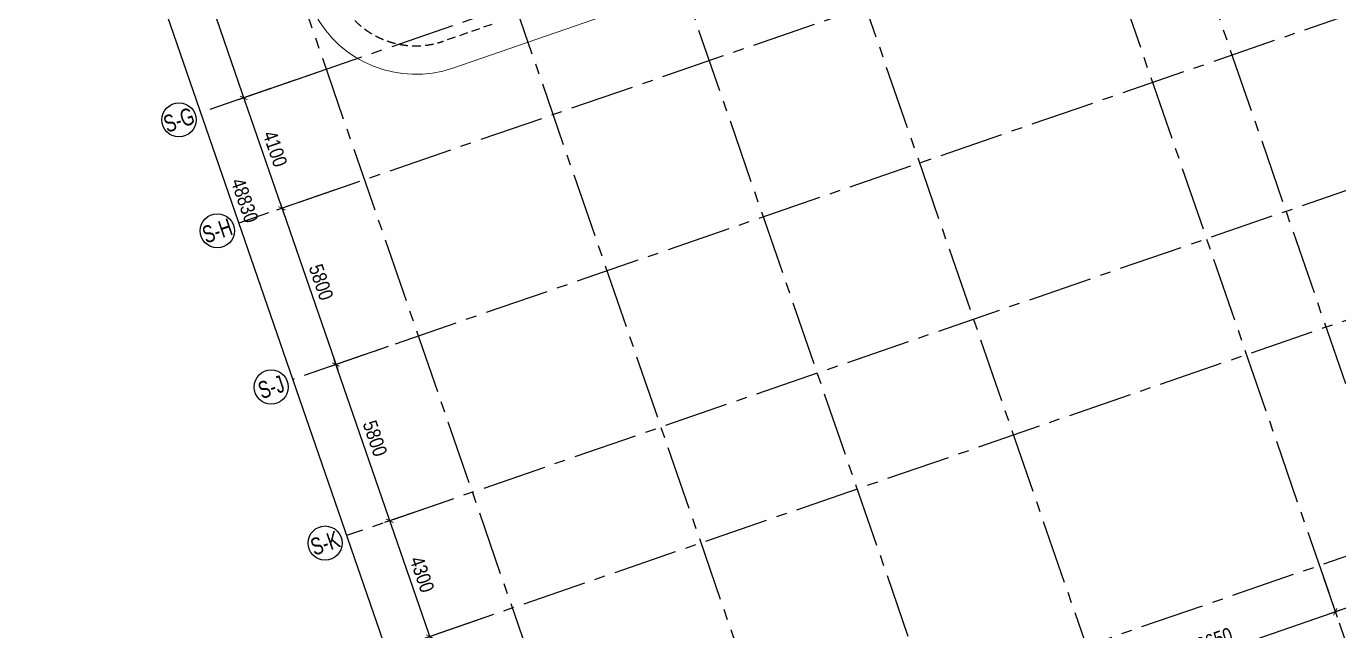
# Model space of a CAD drawing. Header units: millimetres. Extents: x -340714 to 2967022, y -655653 to 62.
# Drawn here: x 1696561 to 1742605, y -340299 to -319086 of the extents above; entities that cross this region are included whole.
import ezdxf
from ezdxf.enums import TextEntityAlignment as Align

# ---------------------------------------------------------------- set-up
doc = ezdxf.new("R2010")
doc.units = ezdxf.units.MM
doc.header["$LTSCALE"] = 100
doc.header["$PDMODE"] = 32
doc.header["$PDSIZE"] = 2.5
doc.linetypes.add('CENTER2', pattern=[1.125, 0.75, -0.125, 0.125, -0.125])
doc.linetypes.add('DASHED', pattern=[4.5, 3, -1.5])
for name, color, linetype in [('ccu11-Khuat', 9, 'DASHED'), ('ccu12-Truc', 13, 'CENTER2'), ('KT-Dim', 8, 'Continuous'), ('Xref_ST_MBDV Cot vach 30.7.2022|Xref_ST_MBDV Cot vach 30.7.2022|Xref_ST_MBDV Cot vach 30.7.2022|Xref_ST_MBDV Cot vach 30.7.2022|A-GRID-SYM', 50, 'Continuous')]:
    doc.layers.add(name, color=color, linetype=linetype)
doc.layers.add('TNG hungdh1', color=3, linetype='Continuous', lineweight=13)
doc.styles.add('Arial Narrow', font='ARIALN.TTF')
doc.styles.add('HBA-Text', font='GOTHIC.TTF')
doc.dimstyles.new('ccu12-200', dxfattribs={"dimscale": 200, "dimtxt": 2.5, "dimasz": 1, "dimexe": 1, "dimexo": 2, "dimgap": 1, "dimtad": 1, "dimdec": 0, "dimrnd": 5, "dimdsep": 46, "dimtxsty": 'Arial Narrow', "dimblk": 'ARCHTICK', "dimcen": -1, "dimdle": 1, "dimclrd": 256, "dimclre": 256, "dimclrt": 3, "dimadec": 0, "dimazin": 2, "dimtfac": 0.1, "dimtdec": 0, "dimtmove": 0, "dimatfit": 1, "dimldrblk": 'ARCHTICK', "dimfxl": 1, "dimtvp": 0.833333, "dimtolj": 1, "dimtzin": 12, "dimarcsym": 0})

# ---------------------------------------------------------------- blocks, each defined once
blk = doc.blocks.new('GRID-SYM-flat-90')
at = {"layer": 'Xref_ST_MBDV Cot vach 30.7.2022|Xref_ST_MBDV Cot vach 30.7.2022|Xref_ST_MBDV Cot vach 30.7.2022|Xref_ST_MBDV Cot vach 30.7.2022|A-GRID-SYM'}
blk.add_circle((0, 0, 0), 900, dxfattribs=at)
at = {"layer": 'Xref_ST_MBDV Cot vach 30.7.2022|Xref_ST_MBDV Cot vach 30.7.2022|Xref_ST_MBDV Cot vach 30.7.2022|Xref_ST_MBDV Cot vach 30.7.2022|A-GRID-SYM', "style": 'HBA-Text'}
blk.add_attdef('GRID', text='', height=900, rotation=19.04714, dxfattribs=at).set_placement((0, 0, 0), align=Align.MIDDLE_CENTER)
blk = doc.blocks.new('GRID-SYM-flat-91')
at = {"layer": 'Xref_ST_MBDV Cot vach 30.7.2022|Xref_ST_MBDV Cot vach 30.7.2022|Xref_ST_MBDV Cot vach 30.7.2022|Xref_ST_MBDV Cot vach 30.7.2022|A-GRID-SYM'}
blk.add_circle((0, 0, 0), 900, dxfattribs=at)
at = {"layer": 'Xref_ST_MBDV Cot vach 30.7.2022|Xref_ST_MBDV Cot vach 30.7.2022|Xref_ST_MBDV Cot vach 30.7.2022|Xref_ST_MBDV Cot vach 30.7.2022|A-GRID-SYM', "style": 'HBA-Text'}
blk.add_attdef('GRID', text='', height=900, rotation=19.04714, dxfattribs=at).set_placement((0, 0, 0), align=Align.MIDDLE_CENTER)
blk = doc.blocks.new('_ARCHTICK')
at = {"color": 0, "linetype": 'ByBlock', "const_width": 0.15}
blk.add_lwpolyline([(-0.5, -0.5), (0.5, 0.5)], dxfattribs=at)
blk = doc.blocks.new('*D1051')
at = {"layer": 'Defpoints', "color": 0, "transparency": 16777216}
for p in [(312032, -68726, 0), (315815, -77470), (312921, -78469)]:
    blk.add_point(p, dxfattribs=at)
at = {"layer": 'KT-Dim', "lineweight": -2, "transparency": 16777216}
for p, q in [((311654, -68857), (309632, -69555)), ((309756, -69300), (312986, -78659)), ((315437, -77601), (312732, -78535))]:
    blk.add_line(p, q, dxfattribs=at)
at = {"layer": 'KT-Dim', "lineweight": -2, "transparency": 16777216, "xscale": 200, "yscale": 200, "zscale": 200}
for p, rotation in [((309821, -69489), 109.0471379637702), ((312921, -78469), 289.0471379637702)]:
    blk.add_blockref('_ARCHTICK', p, dxfattribs=dict(at, rotation=rotation))
at = {"layer": 'KT-Dim', "color": 3, "transparency": 16777216, "insert": (311801, -73831), "char_height": 500, "attachment_point": 5, "rotation": 289.0471, "style": 'Arial Narrow'}
blk.add_mtext('\\A1;9500', dxfattribs=at)
blk = doc.blocks.new('GRID-SYM-flat-103')
at = {"layer": 'Xref_ST_MBDV Cot vach 30.7.2022|Xref_ST_MBDV Cot vach 30.7.2022|Xref_ST_MBDV Cot vach 30.7.2022|Xref_ST_MBDV Cot vach 30.7.2022|A-GRID-SYM'}
blk.add_circle((0, 0, 0), 900, dxfattribs=at)
at = {"layer": 'Xref_ST_MBDV Cot vach 30.7.2022|Xref_ST_MBDV Cot vach 30.7.2022|Xref_ST_MBDV Cot vach 30.7.2022|Xref_ST_MBDV Cot vach 30.7.2022|A-GRID-SYM', "style": 'HBA-Text'}
blk.add_attdef('GRID', text='', height=900, rotation=19.04714, dxfattribs=at).set_placement((0, 0, 0), align=Align.MIDDLE_CENTER)
blk = doc.blocks.new('*D1013')
at = {"layer": 'Defpoints', "color": 0, "transparency": 16777216}
for p in [(306861, -58345, 0), (323836, -104143), (320491, -105298)]:
    blk.add_point(p, dxfattribs=at)
at = {"layer": 'KT-Dim', "lineweight": -2, "transparency": 16777216}
for p, q in [((306483, -58476), (304366, -59206)), ((304490, -58952), (320556, -105487)), ((323458, -104273), (320302, -105363))]:
    blk.add_line(p, q, dxfattribs=at)
at = {"layer": 'KT-Dim', "lineweight": -2, "transparency": 16777216, "xscale": 200, "yscale": 200, "zscale": 200}
for p, rotation in [((304555, -59141), 109.0471379637702), ((320491, -105298), 289.0471379637702)]:
    blk.add_blockref('_ARCHTICK', p, dxfattribs=dict(at, rotation=rotation))
at = {"layer": 'KT-Dim', "color": 3, "transparency": 16777216, "insert": (312954, -82071), "char_height": 500, "attachment_point": 5, "rotation": 289.0471, "style": 'Arial Narrow'}
blk.add_mtext('\\A1;48830', dxfattribs=at)
blk = doc.blocks.new('*D1014')
at = {"layer": 'Defpoints', "color": 0, "transparency": 16777216}
for p in [(315132, -77706, 0), (316470, -81582, 0), (314259, -82345)]:
    blk.add_point(p, dxfattribs=at)
at = {"layer": 'KT-Dim', "lineweight": -2, "transparency": 16777216}
for p, q in [((314754, -77837), (312732, -78535)), ((312856, -78280), (314324, -82534)), ((316092, -81712), (314070, -82410))]:
    blk.add_line(p, q, dxfattribs=at)
at = {"layer": 'KT-Dim', "lineweight": -2, "transparency": 16777216, "xscale": 200, "yscale": 200, "zscale": 200}
for p, rotation in [((312921, -78469), 109.0471379637702), ((314259, -82345), 289.0471379637702)]:
    blk.add_blockref('_ARCHTICK', p, dxfattribs=dict(at, rotation=rotation))
at = {"layer": 'KT-Dim', "color": 3, "transparency": 16777216, "insert": (314021, -80259), "char_height": 500, "attachment_point": 5, "rotation": 289.0471, "style": 'Arial Narrow'}
blk.add_mtext('\\A1;4100', dxfattribs=at)
blk = doc.blocks.new('*D1015')
at = {"layer": 'Defpoints', "color": 0, "transparency": 16777216}
for p in [(316470, -81582, 0), (318361, -87065, 0), (316152, -87827)]:
    blk.add_point(p, dxfattribs=at)
at = {"layer": 'KT-Dim', "lineweight": -2, "transparency": 16777216}
for p, q in [((316092, -81712), (314070, -82410)), ((314194, -82156), (316217, -88016)), ((317983, -87195), (315963, -87893))]:
    blk.add_line(p, q, dxfattribs=at)
at = {"layer": 'KT-Dim', "lineweight": -2, "transparency": 16777216, "xscale": 200, "yscale": 200, "zscale": 200}
for p, rotation in [((314259, -82345), 109.0471379637702), ((316152, -87827), 289.0471379637702)]:
    blk.add_blockref('_ARCHTICK', p, dxfattribs=dict(at, rotation=rotation))
at = {"layer": 'KT-Dim', "color": 3, "transparency": 16777216, "insert": (315636, -84937), "char_height": 500, "attachment_point": 5, "rotation": 289.0471, "style": 'Arial Narrow'}
blk.add_mtext('\\A1;5800', dxfattribs=at)
blk = doc.blocks.new('*D1016')
at = {"layer": 'Defpoints', "color": 0, "transparency": 16777216}
for p in [(318361, -87065, 0), (320256, -92546, 0), (318043, -93310)]:
    blk.add_point(p, dxfattribs=at)
at = {"layer": 'KT-Dim', "lineweight": -2, "transparency": 16777216}
for p, q in [((317983, -87195), (315961, -87893)), ((316085, -87639), (318108, -93500)), ((319877, -92677), (317854, -93376))]:
    blk.add_line(p, q, dxfattribs=at)
at = {"layer": 'KT-Dim', "lineweight": -2, "transparency": 16777216, "xscale": 200, "yscale": 200, "zscale": 200}
for p, rotation in [((316150, -87828), 109.0471379637702), ((318043, -93310), 289.0471379637702)]:
    blk.add_blockref('_ARCHTICK', p, dxfattribs=dict(at, rotation=rotation))
at = {"layer": 'KT-Dim', "color": 3, "transparency": 16777216, "insert": (317527, -90421), "char_height": 500, "attachment_point": 5, "rotation": 289.0471, "style": 'Arial Narrow'}
blk.add_mtext('\\A1;5800', dxfattribs=at)
blk = doc.blocks.new('*D1017')
at = {"layer": 'Defpoints', "color": 0, "transparency": 16777216}
for p in [(320256, -92546, 0), (321659, -96611, 0), (319448, -97374)]:
    blk.add_point(p, dxfattribs=at)
at = {"layer": 'KT-Dim', "lineweight": -2, "transparency": 16777216}
for p, q in [((319877, -92677), (317856, -93375)), ((317979, -93121), (319513, -97563)), ((321281, -96742), (319259, -97440))]:
    blk.add_line(p, q, dxfattribs=at)
at = {"layer": 'KT-Dim', "lineweight": -2, "transparency": 16777216, "xscale": 200, "yscale": 200, "zscale": 200}
for p, rotation in [((318045, -93310), 109.0471379637702), ((319448, -97374), 289.0471379637702)]:
    blk.add_blockref('_ARCHTICK', p, dxfattribs=dict(at, rotation=rotation))
at = {"layer": 'KT-Dim', "color": 3, "transparency": 16777216, "insert": (319177, -95193), "char_height": 500, "attachment_point": 5, "rotation": 289.0471, "style": 'Arial Narrow'}
blk.add_mtext('\\A1;4300', dxfattribs=at)
blk = doc.blocks.new('*D1018')
at = {"layer": 'Defpoints', "color": 0, "transparency": 16777216}
for p in [(321659, -96611, 0), (324214, -104012, 0), (322003, -104776)]:
    blk.add_point(p, dxfattribs=at)
at = {"layer": 'KT-Dim', "lineweight": -2, "transparency": 16777216}
for p, q in [((321281, -96742), (319259, -97440)), ((319383, -97185), (322069, -104965)), ((323836, -104143), (321814, -104841))]:
    blk.add_line(p, q, dxfattribs=at)
at = {"layer": 'KT-Dim', "lineweight": -2, "transparency": 16777216, "xscale": 200, "yscale": 200, "zscale": 200}
for p, rotation in [((319448, -97374), 109.0471379637702), ((322003, -104776), 289.0471379637702)]:
    blk.add_blockref('_ARCHTICK', p, dxfattribs=dict(at, rotation=rotation))
at = {"layer": 'KT-Dim', "color": 3, "transparency": 16777216, "insert": (321156, -100926), "char_height": 500, "attachment_point": 5, "rotation": 289.0471, "style": 'Arial Narrow'}
blk.add_mtext('\\A1;7830', dxfattribs=at)
blk = doc.blocks.new('*D1046')
at = {"layer": 'Defpoints', "color": 0, "transparency": 16777216}
for p in [(350656, -94883), (351215, -96502), (342480, -97706)]:
    blk.add_point(p, dxfattribs=at)
at = {"layer": 'KT-Dim', "lineweight": -2, "transparency": 16777216}
for p, q in [((350787, -95261), (351280, -96691)), ((342850, -99390), (351404, -96437)), ((342610, -98084), (343104, -99514))]:
    blk.add_line(p, q, dxfattribs=at)
at = {"layer": 'KT-Dim', "lineweight": -2, "transparency": 16777216, "xscale": 200, "yscale": 200, "zscale": 200}
for p, rotation in [((351215, -96502), 19.04713796363416), ((343039, -99325), 199.0471379636342)]:
    blk.add_blockref('_ARCHTICK', p, dxfattribs=dict(at, rotation=rotation))
at = {"layer": 'KT-Dim', "color": 3, "transparency": 16777216, "insert": (346978, -97483), "char_height": 500, "attachment_point": 5, "rotation": 19.0471, "style": 'Arial Narrow'}
blk.add_mtext('\\A1;8650', dxfattribs=at)
blk = doc.blocks.new('*D1047')
at = {"layer": 'Defpoints', "color": 0, "transparency": 16777216}
for p in [(353445, -93921), (350656, -94883), (354004, -95539)]:
    blk.add_point(p, dxfattribs=at)
at = {"layer": 'KT-Dim', "lineweight": -2, "transparency": 16777216}
for p, q in [((353575, -94299), (354069, -95729)), ((350787, -95261), (351280, -96691)), ((351026, -96567), (354193, -95474))]:
    blk.add_line(p, q, dxfattribs=at)
at = {"layer": 'KT-Dim', "lineweight": -2, "transparency": 16777216, "xscale": 200, "yscale": 200, "zscale": 200}
for p, rotation in [((354004, -95539), 19.04713796363416), ((351215, -96502), 199.0471379636342)]:
    blk.add_blockref('_ARCHTICK', p, dxfattribs=dict(at, rotation=rotation))
at = {"layer": 'KT-Dim', "color": 3, "transparency": 16777216, "insert": (352461, -95590), "char_height": 500, "attachment_point": 5, "rotation": 19.0471, "style": 'Arial Narrow'}
blk.add_mtext('\\A1;2950', dxfattribs=at)
blk = doc.blocks.new('MBKC-T7-PN-1')
at = {"layer": 'ccu11-Khuat', "color": 4}
blk.add_lwpolyline([(12657.1, -18275.4), (10967.2, -18860.2, -0.3701854), (7326.5, -17415), (7067.5, -16919.7)], format="xyb", dxfattribs=at)
at = {"layer": 'TNG hungdh1'}
blk.add_lwpolyline([(30192.5, 12092.8, -0.1171193), (42412.4, 13531.4), (57798.8, 9101.6, -0.2840118), (60755, 5748.6), (65985.7, -9368.9, 0.3181295), (69743.1, -12060.8), (99390.1, -12228.7, -0.3265251), (102151.5, -14244.6), (105660.6, -29755.3, -0.4508632), (101746.7, -36141.3), (55535.1, -35879.2, -0.3332431), (50103.5, -32276.3), (45597.8, -19255.7, 0.3734654), (30668.6, -13100.8), (11293.4, -19805.5), (11293.4, -19805.5, -0.3703336), (6440.8, -17879.2), (-1057, -3542.9, -0.4584761), (1179.4, 2090.9), (30192.5, 12092.8)], format="xyb", dxfattribs=at)
blk = doc.blocks.new('Grid-ST-flat-3')
at = {"layer": 'ccu12-Truc', "ltscale": 30}
for p, q in [((335415.2, -41698.9), (354504.5, -96990.4)), ((332626.7, -42661.6), (351716, -97953.1)), ((324450.3, -45484.5), (343539.5, -100776)), ((318967.8, -47377.3), (338057.1, -102668.8)), ((313485.4, -49270.1), (332574.6, -104561.6)), ((306868.6, -51554.5), (325957.9, -106846)), ((377595.9, -60477.9), (312746.7, -82867)), ((352142.8, -64928.1), (311408.7, -78991.5)), ((377787.3, -66547.8), (314639.5, -88349.4)), ((368131.1, -76017.5), (316532.3, -93831.9)), ((369534.4, -80082.1), (317935.6, -97896.5)), ((362499.4, -90794.4), (320490.9, -105297.8))]:
    blk.add_line(p, q, dxfattribs=at)
at = {"layer": 'KT-Dim'}
ref = blk.add_blockref('GRID-SYM-flat-103', (310649, -79241.9, 0), dxfattribs=dict(at, xscale=0.6666666666666666, yscale=0.6666666666666666, zscale=0.6666666666666666))
ref.add_attrib('GRID', 'S-G', dxfattribs={"layer": 'Xref_ST_MBDV Cot vach 30.7.2022|Xref_ST_MBDV Cot vach 30.7.2022|Xref_ST_MBDV Cot vach 30.7.2022|Xref_ST_MBDV Cot vach 30.7.2022|A-GRID-SYM', "height": 600, "rotation": 19, "style": 'HBA-Text', "width": 0.75}).set_placement((310649, -79241.9, 0), align=Align.MIDDLE_CENTER)
ref = blk.add_blockref('GRID-SYM-flat-103', (311992.9, -83134.8, 0), dxfattribs=dict(at, xscale=0.6666666666666666, yscale=0.6666666666666666, zscale=0.6666666666666666))
ref.add_attrib('GRID', 'S-H', dxfattribs={"layer": 'Xref_ST_MBDV Cot vach 30.7.2022|Xref_ST_MBDV Cot vach 30.7.2022|Xref_ST_MBDV Cot vach 30.7.2022|Xref_ST_MBDV Cot vach 30.7.2022|A-GRID-SYM', "height": 600, "rotation": 19, "style": 'HBA-Text', "width": 0.75}).set_placement((311992.9, -83134.8, 0), align=Align.MIDDLE_CENTER)
ref = blk.add_blockref('GRID-SYM-flat-91', (313885.7, -88617.3, 0), dxfattribs=dict(at, xscale=0.6666666666666666, yscale=0.6666666666666666, zscale=0.6666666666666666))
ref.add_attrib('GRID', 'S-J', dxfattribs={"layer": 'Xref_ST_MBDV Cot vach 30.7.2022|Xref_ST_MBDV Cot vach 30.7.2022|Xref_ST_MBDV Cot vach 30.7.2022|Xref_ST_MBDV Cot vach 30.7.2022|A-GRID-SYM', "height": 600, "rotation": 19, "style": 'HBA-Text', "width": 0.75}).set_placement((313885.7, -88617.3, 0), align=Align.MIDDLE_CENTER)
ref = blk.add_blockref('GRID-SYM-flat-90', (315776.1, -94093, 0), dxfattribs=dict(at, xscale=0.6666666666666666, yscale=0.6666666666666666, zscale=0.6666666666666666))
ref.add_attrib('GRID', 'S-K', dxfattribs={"layer": 'Xref_ST_MBDV Cot vach 30.7.2022|Xref_ST_MBDV Cot vach 30.7.2022|Xref_ST_MBDV Cot vach 30.7.2022|Xref_ST_MBDV Cot vach 30.7.2022|A-GRID-SYM', "height": 600, "rotation": 19, "style": 'HBA-Text', "width": 0.75}).set_placement((315776.1, -94093, 0), align=Align.MIDDLE_CENTER)
for base, p1, p2, angle, picture, middle in [((320490.9, -105297.8, 0), (306860.8, -58345.3), (323836, -104142.9, 0), 109.04714, '*D1013', (312953.5, -82070.9, 0)), ((312921.2, -78469.5, 0), (312031.6, -68726.2, 0), (315815.2, -77470.3, 0), 109.04714, '*D1051', (311801.4, -73830.9, 0)), ((314259.2, -82345, 0), (315132, -77706.2, 0), (316470, -81581.7), 109.04714, '*D1014', (314020.5, -80258.6, 0)), ((316151.9, -87827.3, 0), (316469.9, -81581.6), (318360.7, -87064.7), 109.04714, '*D1015', (315635.9, -84937.5, 0)), ((318042.7, -93310.5, 0), (318360.7, -87064.7), (320255.6, -92546.5), 109.04714, '*D1016', (317526.7, -90420.6, 0)), ((319448, -97374.3, 0), (320255.6, -92546.5), (321658.8, -96611), 109.04714, '*D1017', (319176.8, -95193.5, 0)), ((354003.5, -95539.5), (350656.1, -94883.3), (353444.6, -93920.6), 19.04714, '*D1047', (352460.7, -95590.5)), ((351215, -96502.2), (342479.7, -97706.2), (350656.1, -94883.3), 19.04714, '*D1046', (346978.3, -97483.3)), ((322003.3, -104775.6, 0), (321658.8, -96611), (324214.1, -104012.4), 109.04714, '*D1018', (321156, -100926.4, 0))]:
    dim = blk.add_linear_dim(base=base, p1=p1, p2=p2, angle=angle, dimstyle='ccu12-200', dxfattribs=at)
    dim.commit()
    dim.dimension.update_dxf_attribs({"geometry": picture, "text_midpoint": middle})

msp = doc.modelspace()

# ---------------------------------------------------------------- block references
msp.add_blockref('Grid-ST-flat-3', (1391269.1, -243129.8))
at = {"layer": 'Defpoints', "color": 252}
msp.add_blockref('MBKC-T7-PN-1', (1700231.7, -300749.5), dxfattribs=at)

doc.saveas('drawing.dxf')
